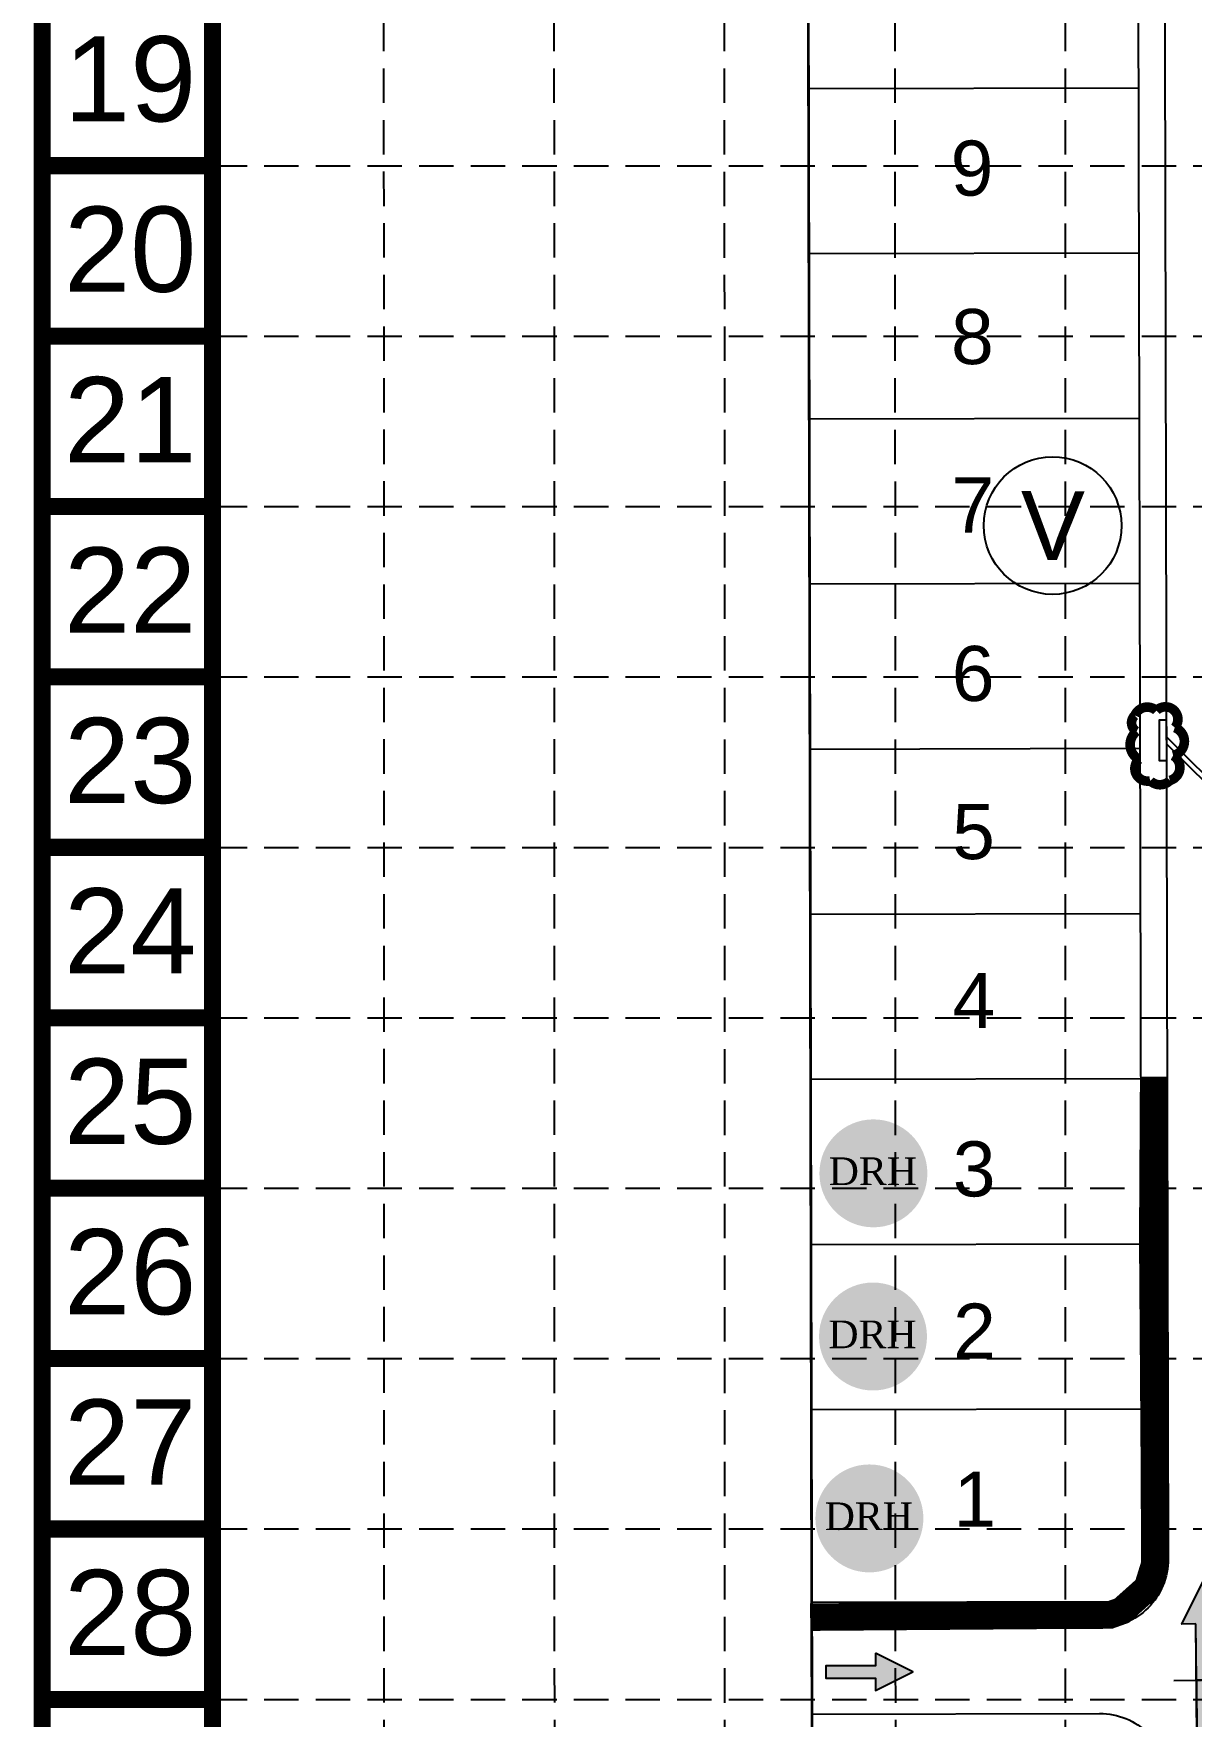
# Model space of a CAD drawing. Header units: feet. Extents: x 9681 to 12164, y 9191 to 13159.
# Drawn here: x 9681 to 10102, y 11354 to 11966 of the extents above; entities that cross this region are included whole.
import ezdxf
from ezdxf.enums import TextEntityAlignment as Align

# ---------------------------------------------------------------- set-up
doc = ezdxf.new("R2010")
doc.units = ezdxf.units.FT
doc.header["$MEASUREMENT"] = 0
doc.linetypes.add('DASHED', pattern=[0.75, 0.5, -0.25])
for name, color, linetype in [('2BLOCKNO', 15, 'Continuous'), ('2LOT', 15, 'Continuous'), ('2LOTNO', 15, 'Continuous'), ('2PHASELINE', 15, 'Continuous'), ('2PVMT', 15, 'Continuous'), ('2ROW', 15, 'Continuous'), ('2SD', 15, 'Continuous'), ('2SD-INLET', 15, 'Continuous'), ('ARROW', 7, 'Continuous'), ('BASE', 7, 'Continuous'), ('DRH LOTS', 1, 'Continuous'), ('EROSION BLANKET', 84, 'Continuous'), ('GRID', 254, 'DASHED'), ('LEGEND', 7, 'Continuous')]:
    doc.layers.add(name, color=color, linetype=linetype)
doc.styles.add('DRHorton', font='dutcheb.ttf')
doc.styles.get("Standard").update_dxf_attribs({"font": 'ARIAL.TTF'})

# ---------------------------------------------------------------- blocks, each defined once
blk = doc.blocks.new('2arrows')
at = {"color": 254}
for p, q in [((25.59, 2.96), (0, 0)), ((17.72, -18.7), (0, 0)), ((22.97, -4.26), (25.59, 2.96)), ((22.97, -4.26), (51.84, -14.76)), ((20.34, -11.48), (17.72, -18.7)), ((49.21, -21.97), (20.34, -11.48)), ((51.84, -14.76), (49.21, -21.97)), ((51.84, -14.76), (49.21, -21.97)), ((80.71, -25.25), (51.84, -14.76)), ((80.71, -25.25), (83.33, -18.03)), ((83.33, -18.03), (101.05, -36.73)), ((49.21, -21.97), (78.09, -32.47)), ((78.09, -32.47), (75.46, -39.68)), ((75.46, -39.68), (101.05, -36.73))]:
    blk.add_line(p, q, dxfattribs=at)
at = {"color": 7}
blk.add_line((45.04, -33.45), (55.84, -3.74), dxfattribs=at)
blk.add_lwpolyline([(20.34, -11.48), (17.72, -18.7), (0, 0), (25.59, 2.96), (22.97, -4.26), (80.71, -25.25), (83.33, -18.03), (101.05, -36.73), (75.46, -39.68), (78.09, -32.47), (20.34, -11.48)], close=True)
at = {"color": 254}
for points in [[(25.59, 2.96), (17.72, -18.7), (0, 0), (17.72, -18.7)], [(49.21, -21.97), (51.84, -14.76), (20.34, -11.48), (22.97, -4.26)], [(49.21, -21.97), (51.84, -14.76), (78.09, -32.47), (80.71, -25.25)], [(83.33, -18.03), (75.46, -39.68), (101.05, -36.73), (75.46, -39.68)]]:
    blk.add_solid(points, dxfattribs=at)
blk = doc.blocks.new('arrow')
blk.add_lwpolyline([(-67, -25.4), (-59.3, -25.4), (-59.6, -56.1), (-51.9, -56.2), (-51.6, -25.5), (-44, -25.5), (-55.3, -2.4), (-67, -25.4)], close=True)
at = {"color": 254}
for points in [[(-44, -25.5), (-67, -25.4), (-55.3, -2.4), (-67, -25.4)], [(-59.6, -56.1), (-51.9, -56.2), (-59.3, -25.4), (-51.6, -25.5)]]:
    blk.add_solid(points, dxfattribs=at)

msp = doc.modelspace()

# ---------------------------------------------------------------- hatches: boundary and pattern name
h = msp.add_hatch(color=1)
h.paths.add_polyline_path([(10005.87, 11551.73, 1), (9966.65, 11551.73, 1)])
h.paths.add_polyline_path([(9968.6, 11543.65), (10003.62, 11543.65), (10003.62, 11561.04), (9968.6, 11561.04)], flags=24)
h = msp.add_hatch(color=1)
h.paths.add_polyline_path([(10005.73, 11492.45, 1), (9966.51, 11492.45, 1)])
h.paths.add_polyline_path([(9968.45, 11484.37), (10003.48, 11484.37), (10003.48, 11501.76), (9968.45, 11501.76)], flags=24)
h = msp.add_hatch(color=1)
h.paths.add_polyline_path([(10004.42, 11426.36, 1), (9965.2, 11426.36, 1)])
h.paths.add_polyline_path([(9967.14, 11418.28), (10002.16, 11418.28), (10002.16, 11435.67), (9967.14, 11435.67)], flags=24)

# ---------------------------------------------------------------- linework, layer by layer
at = {"layer": '2BLOCKNO', "color": 7, "linetype": 'Continuous'}
msp.add_circle((10051.36, 11787.09), 25, dxfattribs=at)
at = {"layer": '2LOT', "color": 7, "linetype": 'Continuous'}
for p, q in [((10082.69, 11946.04), (9962.69, 11945.78)), ((10082.82, 11886.04), (9962.82, 11885.78)), ((10082.94, 11826.04), (9962.94, 11825.78)), ((10083.07, 11766.04), (9963.07, 11765.78)), ((10083.2, 11706.04), (9963.2, 11705.78)), ((10083.32, 11646.04), (9963.32, 11645.78)), ((10083.45, 11586.04), (9963.45, 11585.78)), ((10083.58, 11526.04), (9963.58, 11525.78)), ((10083.71, 11466.04), (9963.71, 11465.78))]:
    msp.add_line(p, q, dxfattribs=at)
at = {"layer": '2PHASELINE', "color": 7, "linetype": 'Continuous', "const_width": 1, "elevation": 8, "flags": 128}
msp.add_lwpolyline([(9965.02, 10847.38), (9961.71, 12407.61), (10565.54, 12553.4), (10586.14, 12556.62), (10574.43, 12631.59), (10621.06, 12837.41, -0.039796), (10908.44, 12795.97), (11035.78, 12767.13)], format="xyb", dxfattribs=at)
at = {"layer": '2PVMT', "color": 7, "linetype": 'Continuous'}
msp.add_lwpolyline([(10092.04, 12016.94), (10093.32, 11411.56, -0.414214), (10068.37, 11386.51), (9963.87, 11386.28), (9963.94, 11355.28), (10068.44, 11355.51, -0.414214), (10093.49, 11330.56), (10094.52, 10845.26), (10125.52, 10845.32), (10125.11, 11040.63, -0.414214), (10150.05, 11065.68), (10359.05, 11066.12, -0.414214), (10384.11, 11041.17), (10384.48, 10866.68), (10415.48, 10866.74), (10415.11, 11041.24, -0.414214), (10440.05, 11066.29), (10451.49, 11066.32, 0.136619), (10717.75, 11141.06, -0.033113)], format="xyb", dxfattribs=at)
at = {"layer": '2ROW', "color": 7, "linetype": 'Continuous'}
for p, q in [((10083.84, 11403.54), (10082.54, 12016.92)), ((10083.84, 11403.54), (10076.35, 11396.02)), ((10076.35, 11396.02), (9963.85, 11395.78))]:
    msp.add_line(p, q, dxfattribs=at)
at = {"layer": '2SD', "color": 7, "linetype": 'Continuous'}
for p, q in [((10092.68, 11710.3), (10123.27, 11679.84)), ((10092.69, 11707.82), (10122.04, 11678.6))]:
    msp.add_line(p, q, dxfattribs=at)
at = {"layer": '2SD-INLET', "color": 7, "linetype": 'Continuous'}
msp.add_lwpolyline([(10092.71, 11701.56), (10090.21, 11701.55), (10090.17, 11716.55), (10092.67, 11716.56)], close=True, dxfattribs=at)
at = {"layer": 'BASE', "const_width": 6.19}
for points in [[(12160.89, 9193.6), (12160.89, 13156.13), (9684.31, 13156.13), (9684.31, 9193.6)], [(12098.98, 9255.52), (12098.98, 13094.21), (9746.23, 13094.21), (9746.23, 9255.52)]]:
    msp.add_lwpolyline(points, close=True, dxfattribs=at)
for points in [[(9746.23, 11917.84), (9684.31, 11917.84)], [(9746.23, 11855.92), (9684.31, 11855.92)], [(9746.23, 11794.01), (9684.31, 11794.01)], [(9746.23, 11732.1), (9684.31, 11732.1)], [(9746.23, 11670.18), (9684.31, 11670.18)], [(9746.23, 11608.27), (9684.31, 11608.27)], [(9746.23, 11546.35), (9684.31, 11546.35)], [(9746.23, 11484.44), (9684.31, 11484.44)], [(9746.23, 11422.52), (9684.31, 11422.52)], [(9746.23, 11360.61), (9684.31, 11360.61)]]:
    msp.add_lwpolyline(points, dxfattribs=at)
at = {"layer": 'EROSION BLANKET', "const_width": 10}
msp.add_lwpolyline([(9963.29, 11390.49), (10072.3, 11391.33), (10076.51, 11392.83), (10085.82, 11401.15), (10088.6, 11410.08), (10087.74, 11527.94), (10088.08, 11586.83)], dxfattribs=at)
at = {"layer": 'GRID', "color": 253, "linetype": 'DASHED', "ltscale": 25}
for p, q in [((9808.71, 9503.18), (9808.37, 13091.89)), ((9870.88, 9503.17), (9870.11, 13091.86)), ((9932.61, 9503.16), (9932.04, 13091.7)), ((9994.86, 9503.15), (9993.88, 13091.6)), ((10056.21, 9503.14), (10055.95, 13092.08)), ((9746.23, 11917.84), (12098.98, 11917.84)), ((9746.23, 11855.92), (12098.98, 11855.92)), ((9746.23, 11794.01), (12098.98, 11794.01)), ((9746.23, 11732.1), (12098.98, 11732.1)), ((9746.23, 11670.18), (12098.98, 11670.18)), ((9746.23, 11608.27), (12098.98, 11608.27)), ((9746.23, 11546.35), (12098.98, 11546.35)), ((9746.23, 11484.44), (12098.98, 11484.44)), ((9746.23, 11422.52), (12098.98, 11422.52)), ((9746.23, 11360.61), (12098.98, 11360.61))]:
    msp.add_line(p, q, dxfattribs=at)
at = {"layer": 'LEGEND', "color": 170, "ltscale": 100, "const_width": 3.48}
msp.add_lwpolyline([(10082.69, 11702.14, 0.520567), (10082.69, 11702.14, 0.765195), (10086.84, 11694.35, 0.417879), (10093.98, 11694.47, 0.6649), (10095.14, 11703.51, 0.744833), (10095.75, 11713.68, 0.975642), (10089.06, 11719.85, 0.520567), (10081.23, 11718.09, 0.520567), (10081.89, 11712.33, 0.540264), (10082.69, 11702.14)], format="xyb", close=True, dxfattribs=at)

# ---------------------------------------------------------------- block references
at = {"layer": 'ARROW'}
for name, p, xscale, yscale, zscale, rotation in [('2arrows', (10105.89, 11403.38), 0.6654999999958603, 0.6654999999964114, 0.6655, 290.3637329672886), ('arrow', (10002.33, 11338.23), 0.5866666666641438, 0.5866666666643141, 0.5866666666666667, 270.6417581577072)]:
    msp.add_blockref(name, p, dxfattribs=dict(at, xscale=xscale, yscale=yscale, zscale=zscale, rotation=rotation))

# ---------------------------------------------------------------- texts
at = {"layer": '2BLOCKNO', "color": 7, "linetype": 'Continuous'}
msp.add_text('V', height=25, rotation=359.48846, dxfattribs=at).set_placement((10051.36, 11787.09), align=Align.MIDDLE)
at = {"layer": '2LOTNO', "color": 7, "linetype": 'Continuous'}
for s, p in [('9', (10022.1, 11916.96)), ('8', (10022.23, 11855.76)), ('7', (10022.36, 11794.56)), ('6', (10022.49, 11733.36)), ('5', (10022.61, 11675.76)), ('4', (10022.74, 11614.56)), ('3', (10022.87, 11553.36)), ('2', (10022.99, 11494.56)), ('1', (10023.12, 11433.36))]:
    msp.add_text(s, height=20, dxfattribs=at).set_placement(p, align=Align.MIDDLE)
at = {"layer": 'BASE'}
for s, p in [('19', (9716.27, 11949.4)), ('20', (9716.27, 11887.49)), ('21', (9716.27, 11825.57)), ('22', (9716.27, 11763.66)), ('23', (9716.27, 11701.75)), ('24', (9716.27, 11639.83)), ('25', (9716.27, 11577.92)), ('26', (9716.27, 11516)), ('27', (9716.27, 11454.09)), ('28', (9716.27, 11392.17))]:
    msp.add_text(s, height=30.957, dxfattribs=at).set_placement(p, align=Align.MIDDLE_CENTER)
at = {"layer": 'DRH LOTS', "color": 176, "style": 'DRHorton'}
for p in [(9986.08, 11547.48), (9985.94, 11488.2), (9984.63, 11422.12)]:
    msp.add_text('DRH', height=10.059, dxfattribs=at).set_placement(p, align=Align.CENTER)

doc.saveas('drawing.dxf')
